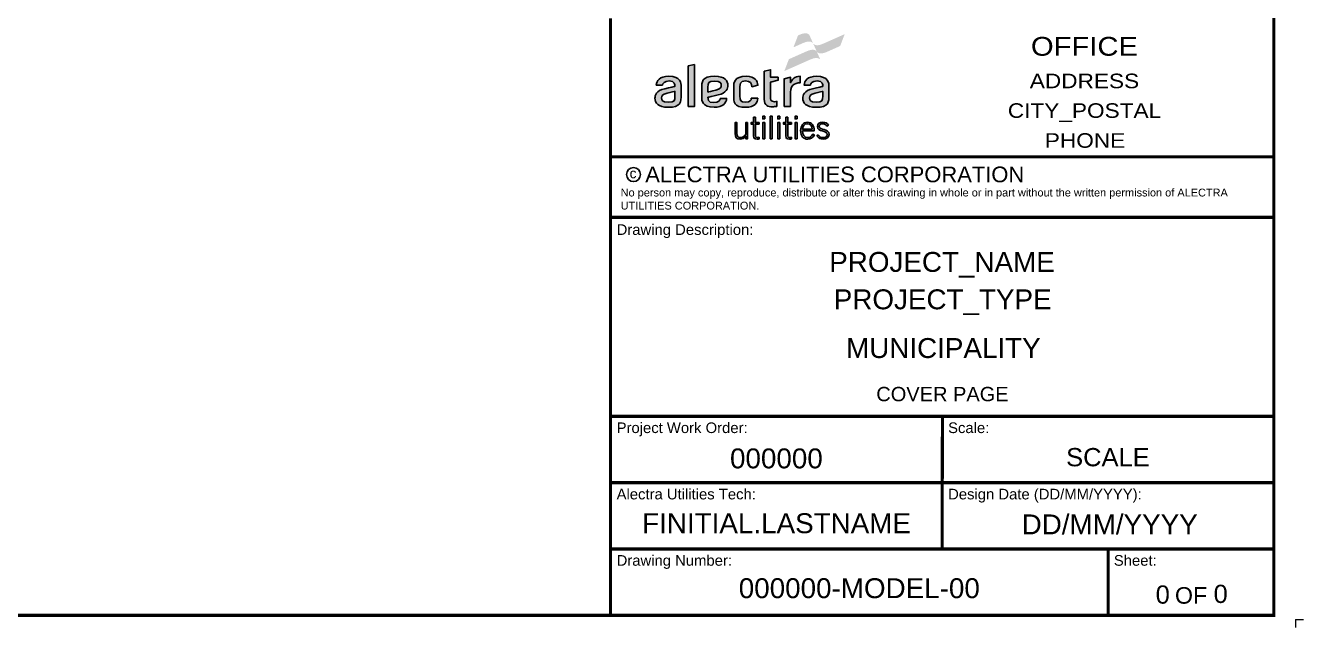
# Paper-space layout 'COV-01' of a CAD drawing. Header units: metres. Extents: x -2 to 878, y -2 to 598.
# Drawn here: x 633.2 to 877.8, y -1.5 to 113.7 of the extents above; entities that cross this region are included whole.
import ezdxf
from ezdxf.enums import TextEntityAlignment as Align

# ---------------------------------------------------------------- set-up
doc = ezdxf.new("R2010")
doc.units = ezdxf.units.M
doc.header["$LTSCALE"] = 0.21
doc.layers.add('ENGINEER_STAMP', color=7, linetype='Continuous')
doc.styles.add('DIMS_Span', font='Arial.ttf')
doc.styles.get("Standard").update_dxf_attribs({"font": 'Arial.ttf'})

# ---------------------------------------------------------------- blocks, each defined once
blk = doc.blocks.new('Alectra Logo')
h = blk.add_hatch(color=56)
h.dxf.hatch_style = 1
h.set_gradient(color1=(118, 136, 30), color2=(255, 255, 0), tint=1)
edge = h.paths.add_edge_path()
edge.add_spline(control_points=[(0.0005111, 0.0003684), (0.0005111, 0.0003684), (0.0004969, 0.0003992), (0.0004353, 0.0003718), (0.0004353, 0.0003718), (0.0003627, 0.0003395), (0.0003627, 0.0003395), (0.0003627, 0.0003395), (0.0003971, 0.0004292), (0.0003971, 0.0004292), (0.0003971, 0.0004292), (0.0004077, 0.0004339), (0.0004077, 0.0004339), (0.0004691, 0.0004612), (0.0004835, 0.0004305), (0.0004835, 0.0004305), (0.0004835, 0.0004305), (0.0005111, 0.0003684), (0.0005111, 0.0003684)], knot_values=[0, 0, 0, 0, 1, 1, 1, 2, 2, 2, 3, 3, 3, 4, 4, 4, 5, 5, 5, 6, 6, 6, 6], degree=3, periodic=0)
h = blk.add_hatch(color=56)
h.dxf.hatch_style = 1
h.set_gradient(color1=(118, 136, 30), color2=(255, 255, 0), tint=1)
edge = h.paths.add_edge_path()
edge.add_spline(control_points=[(0.0005105, 0.00037), (0.0005105, 0.00037), (0.0005247, 0.0003391), (0.0005863, 0.0003666), (0.0006479, 0.000394), (0.000749, 0.000439), (0.000749, 0.000439), (0.000749, 0.000439), (0.0007146, 0.0003493), (0.0007146, 0.0003493), (0.0007146, 0.0003493), (0.0006354, 0.0003141), (0.0006139, 0.0003045), (0.0005525, 0.0002771), (0.0005381, 0.0003079), (0.0005381, 0.0003079), (0.0005381, 0.0003079), (0.0005105, 0.00037), (0.0005105, 0.00037)], knot_values=[0, 0, 0, 0, 1, 1, 1, 2, 2, 2, 3, 3, 3, 4, 4, 4, 5, 5, 5, 6, 6, 6, 6], degree=3, periodic=0)
h = blk.add_hatch(color=56)
h.dxf.hatch_style = 1
h.set_gradient(color1=(118, 136, 30), color2=(255, 255, 0), tint=1)
edge = h.paths.add_edge_path()
edge.add_spline(control_points=[(0.0005664, 0.0002443), (0.0005664, 0.0002443), (0.0005521, 0.0002752), (0.0004905, 0.0002477), (0.0004905, 0.0002477), (0.0002938, 0.0001602), (0.0002938, 0.0001602), (0.0002938, 0.0001602), (0.0003282, 0.0002498), (0.0003282, 0.0002498), (0.0003282, 0.0002498), (0.0004629, 0.0003098), (0.0004629, 0.0003098), (0.0005244, 0.0003371), (0.0005388, 0.0003064), (0.0005388, 0.0003064), (0.0005388, 0.0003064), (0.0005664, 0.0002443), (0.0005664, 0.0002443)], knot_values=[0, 0, 0, 0, 1, 1, 1, 2, 2, 2, 3, 3, 3, 4, 4, 4, 5, 5, 5, 6, 6, 6, 6], degree=3, periodic=0)
at = {"true_color": 0x54575a}
h = blk.add_hatch(color=251, dxfattribs=at)
h.dxf.hatch_style = 1
h.paths.add_polyline_path([(-0.0003828, 0.0002104), (-0.0004298, 0.000199), (-0.0004298, -0.0001058), (-0.0003828, -0.0001058)])
h = blk.add_hatch(color=251, dxfattribs=at)
h.dxf.hatch_style = 1
edge = h.paths.add_edge_path()
edge.add_spline(control_points=[(-0.000484, 0.0000437), (-0.000484, 0.0000709), (-0.0004866, 0.0001211), (-0.0005773, 0.0001211), (-0.0006478, 0.0001211), (-0.0006687, 0.0000861), (-0.0006713, 0.0000546), (-0.0006713, 0.0000546), (-0.0006243, 0.0000546), (-0.0006243, 0.0000546), (-0.0006226, 0.000066), (-0.0006116, 0.0000861), (-0.0005728, 0.0000861), (-0.0005309, 0.0000861), (-0.0005309, 0.0000563), (-0.0005309, 0.0000448), (-0.0005309, 0.0000448), (-0.0005667, 0.0000359), (-0.0006076, 0.0000269), (-0.0006722, 0.0000126), (-0.0006811, -0.0000228), (-0.0006811, -0.000044), (-0.0006811, -0.0000782), (-0.0006581, -0.0001127), (-0.0005821, -0.0001127), (-0.0004836, -0.0001127), (-0.000484, -0.0000733), (-0.000484, -0.0000165), (-0.000484, -0.0000165), (-0.000484, 0.0000437), (-0.000484, 0.0000437)], knot_values=[0, 0, 0, 0, 1, 1, 1, 2, 2, 2, 3, 3, 3, 4, 4, 4, 5, 5, 5, 6, 6, 6, 7, 7, 7, 8, 8, 8, 9, 9, 9, 10, 10, 10, 10], degree=3, periodic=0)
edge = h.paths.add_edge_path()
edge.add_spline(control_points=[(-0.0005309, -0.0000291), (-0.0005309, -0.0000601), (-0.0005309, -0.0000738), (-0.0005808, -0.0000738), (-0.0006277, -0.0000738), (-0.0006306, -0.0000573), (-0.0006306, -0.0000411), (-0.0006306, -0.0000267), (-0.0006254, -0.0000141), (-0.0005893, -0.0000061), (-0.0005601, 0.0000003), (-0.0005309, 0.0000076), (-0.0005309, 0.0000076), (-0.0005309, 0.0000076), (-0.0005309, -0.0000291), (-0.0005309, -0.0000291)], knot_values=[0, 0, 0, 0, 1, 1, 1, 2, 2, 2, 3, 3, 3, 4, 4, 4, 5, 5, 5, 5], degree=3, periodic=0)
h = blk.add_hatch(color=251, dxfattribs=at)
h.dxf.hatch_style = 1
edge = h.paths.add_edge_path()
edge.add_spline(control_points=[(-0.0003287, -0.0000354), (-0.0003287, -0.0000626), (-0.000326, -0.0001127), (-0.0002353, -0.0001127), (-0.0001648, -0.0001127), (-0.0001439, -0.0000778), (-0.0001413, -0.0000463), (-0.0001413, -0.0000463), (-0.0001883, -0.0000463), (-0.0001883, -0.0000463), (-0.00019, -0.0000577), (-0.000201, -0.0000778), (-0.0002399, -0.0000778), (-0.0002817, -0.0000778), (-0.0002817, -0.0000486), (-0.0002817, -0.0000372), (-0.0002817, -0.0000372), (-0.0002459, -0.0000282), (-0.000205, -0.0000192), (-0.0001404, -0.0000049), (-0.0001316, 0.0000312), (-0.0001316, 0.0000523), (-0.0001316, 0.0000866), (-0.0001545, 0.000121), (-0.0002305, 0.000121), (-0.0003291, 0.000121), (-0.0003287, 0.0000816), (-0.0003287, 0.0000248), (-0.0003287, 0.0000248), (-0.0003287, -0.0000354), (-0.0003287, -0.0000354)], knot_values=[0, 0, 0, 0, 1, 1, 1, 2, 2, 2, 3, 3, 3, 4, 4, 4, 5, 5, 5, 6, 6, 6, 7, 7, 7, 8, 8, 8, 9, 9, 9, 10, 10, 10, 10], degree=3, periodic=0)
edge = h.paths.add_edge_path()
edge.add_spline(control_points=[(-0.0002817, 0.0000397), (-0.0002817, 0.0000707), (-0.0002817, 0.0000844), (-0.0002319, 0.0000844), (-0.000185, 0.0000844), (-0.0001809, 0.0000689), (-0.0001809, 0.0000527), (-0.0001809, 0.0000384), (-0.0001873, 0.0000241), (-0.0002233, 0.0000161), (-0.0002525, 0.0000097), (-0.0002817, 0.0000024), (-0.0002817, 0.0000024), (-0.0002817, 0.0000024), (-0.0002817, 0.0000397), (-0.0002817, 0.0000397)], knot_values=[0, 0, 0, 0, 1, 1, 1, 2, 2, 2, 3, 3, 3, 4, 4, 4, 5, 5, 5, 5], degree=3, periodic=0)
h = blk.add_hatch(color=251, dxfattribs=at)
h.dxf.hatch_style = 1
edge = h.paths.add_edge_path()
edge.add_spline(control_points=[(-0.0000408, 0.0000448), (-0.0000408, 0.0000563), (-0.0000408, 0.0000861), (0.000001, 0.0000861), (0.0000399, 0.0000861), (0.0000458, 0.0000666), (0.0000492, 0.0000423), (0.0000492, 0.0000423), (0.0000942, 0.0000533), (0.0000942, 0.0000533), (0.0000903, 0.0000853), (0.0000761, 0.0001211), (0.0000056, 0.0001211), (-0.0000851, 0.0001211), (-0.0000878, 0.0000709), (-0.0000878, 0.0000437), (-0.0000878, 0.0000437), (-0.0000878, -0.0000165), (-0.0000878, -0.0000165), (-0.0000878, -0.0000733), (-0.0000881, -0.0001127), (0.000003, -0.0001127), (0.0000724, -0.0001127), (0.0000928, -0.000079), (0.0000933, -0.0000451), (0.0000933, -0.0000451), (0.0000452, -0.0000451), (0.0000452, -0.0000451), (0.0000433, -0.0000602), (0.0000383, -0.0000738), (0.0000017, -0.0000738), (-0.0000358, -0.0000738), (-0.0000408, -0.0000601), (-0.0000408, -0.0000291), (-0.0000408, -0.0000291), (-0.0000408, 0.0000448), (-0.0000408, 0.0000448)], knot_values=[0, 0, 0, 0, 1, 1, 1, 2, 2, 2, 3, 3, 3, 4, 4, 4, 5, 5, 5, 6, 6, 6, 7, 7, 7, 8, 8, 8, 9, 9, 9, 10, 10, 10, 11, 11, 11, 12, 12, 12, 12], degree=3, periodic=0)
h = blk.add_hatch(color=251, dxfattribs=at)
h.dxf.hatch_style = 1
edge = h.paths.add_edge_path()
edge.add_spline(control_points=[(0.0002385, -0.0001055), (0.0002272, -0.0001074), (0.000215, -0.0001086), (0.0002024, -0.0001086), (0.0001715, -0.0001086), (0.0001429, -0.0001044), (0.0001429, -0.0000505), (0.0001429, -0.0000505), (0.0001429, 0.0001592), (0.0001429, 0.0001592), (0.0001429, 0.0001592), (0.0001898, 0.0001707), (0.0001898, 0.0001707), (0.0001898, 0.0001707), (0.0001898, 0.0001142), (0.0001898, 0.0001142), (0.0001898, 0.0001142), (0.0002471, 0.0001142), (0.0002471, 0.0001142), (0.0002471, 0.0001142), (0.0002471, 0.0000909), (0.0002471, 0.0000909), (0.0002471, 0.0000909), (0.0001898, 0.0000769), (0.0001898, 0.0000769), (0.0001898, 0.0000769), (0.0001898, -0.000027), (0.0001898, -0.000027), (0.0001898, -0.0000545), (0.0001896, -0.0000706), (0.0002191, -0.0000706), (0.0002258, -0.0000706), (0.0002324, -0.0000698), (0.0002385, -0.0000688), (0.0002385, -0.0000688), (0.0002385, -0.0001055), (0.0002385, -0.0001055)], knot_values=[0, 0, 0, 0, 1, 1, 1, 2, 2, 2, 3, 3, 3, 4, 4, 4, 5, 5, 5, 6, 6, 6, 7, 7, 7, 8, 8, 8, 9, 9, 9, 10, 10, 10, 11, 11, 11, 12, 12, 12, 12], degree=3, periodic=0)
h = blk.add_hatch(color=251, dxfattribs=at)
h.dxf.hatch_style = 1
edge = h.paths.add_edge_path()
edge.add_spline(control_points=[(0.0003408, -0.0001058), (0.0003408, -0.0001058), (0.0002938, -0.0001058), (0.0002938, -0.0001058), (0.0002938, -0.0001058), (0.0002938, 0.0001022), (0.0002938, 0.0001022), (0.0002938, 0.0001022), (0.0003408, 0.0001137), (0.0003408, 0.0001137), (0.0003408, 0.0001137), (0.0003408, 0.0000729), (0.0003408, 0.0000729), (0.0003408, 0.0000729), (0.000341, 0.0000729), (0.000341, 0.0000729), (0.0003545, 0.0000965), (0.0003663, 0.0001211), (0.0004141, 0.0001211), (0.0004141, 0.0001211), (0.0004141, 0.0000724), (0.0004141, 0.0000724), (0.000391, 0.0000724), (0.0003719, 0.0000656), (0.0003591, 0.0000529), (0.0003408, 0.0000345), (0.0003408, 0.000013), (0.0003408, -0.0000239), (0.0003408, -0.0000239), (0.0003408, -0.0001058), (0.0003408, -0.0001058)], knot_values=[0, 0, 0, 0, 1, 1, 1, 2, 2, 2, 3, 3, 3, 4, 4, 4, 5, 5, 5, 6, 6, 6, 7, 7, 7, 8, 8, 8, 9, 9, 9, 10, 10, 10, 10], degree=3, periodic=0)
h = blk.add_hatch(color=251, dxfattribs=at)
h.dxf.hatch_style = 1
edge = h.paths.add_edge_path()
edge.add_spline(control_points=[(0.0006304, 0.0000437), (0.0006304, 0.0000709), (0.0006278, 0.0001211), (0.000537, 0.0001211), (0.0004666, 0.0001211), (0.0004457, 0.0000861), (0.0004431, 0.0000546), (0.0004431, 0.0000546), (0.0004901, 0.0000546), (0.0004901, 0.0000546), (0.0004918, 0.000066), (0.0005028, 0.0000861), (0.0005416, 0.0000861), (0.0005835, 0.0000861), (0.0005835, 0.0000563), (0.0005835, 0.0000448), (0.0005835, 0.0000448), (0.0005477, 0.0000359), (0.0005068, 0.0000269), (0.0004422, 0.0000126), (0.0004333, -0.0000228), (0.0004333, -0.000044), (0.0004333, -0.0000782), (0.0004563, -0.0001127), (0.0005323, -0.0001127), (0.0006308, -0.0001127), (0.0006304, -0.0000733), (0.0006304, -0.0000165), (0.0006304, -0.0000165), (0.0006304, 0.0000437), (0.0006304, 0.0000437)], knot_values=[0, 0, 0, 0, 1, 1, 1, 2, 2, 2, 3, 3, 3, 4, 4, 4, 5, 5, 5, 6, 6, 6, 7, 7, 7, 8, 8, 8, 9, 9, 9, 10, 10, 10, 10], degree=3, periodic=0)
edge = h.paths.add_edge_path()
edge.add_spline(control_points=[(0.0005835, -0.0000291), (0.0005835, -0.0000601), (0.0005835, -0.0000738), (0.0005336, -0.0000738), (0.0004867, -0.0000738), (0.0004838, -0.0000573), (0.0004838, -0.0000411), (0.0004838, -0.0000267), (0.000489, -0.0000141), (0.0005251, -0.0000061), (0.0005543, 0.0000003), (0.0005835, 0.0000076), (0.0005835, 0.0000076), (0.0005835, 0.0000076), (0.0005835, -0.0000291), (0.0005835, -0.0000291)], knot_values=[0, 0, 0, 0, 1, 1, 1, 2, 2, 2, 3, 3, 3, 4, 4, 4, 5, 5, 5, 5], degree=3, periodic=0)
h = blk.add_hatch(color=251, dxfattribs=at)
h.dxf.hatch_style = 1
edge = h.paths.add_edge_path()
edge.add_spline(control_points=[(0.000062, -0.0002274), (0.000062, -0.0002274), (0.000062, -0.0001872), (0.000062, -0.0001872), (0.000062, -0.0001872), (0.0000765, -0.0001872), (0.0000765, -0.0001872), (0.0000765, -0.0001872), (0.0000765, -0.0002274), (0.0000765, -0.0002274), (0.0000765, -0.0002274), (0.000104, -0.0002274), (0.000104, -0.0002274), (0.000104, -0.0002274), (0.000104, -0.0002387), (0.000104, -0.0002387), (0.000104, -0.0002387), (0.0000765, -0.0002387), (0.0000765, -0.0002387), (0.0000765, -0.0002387), (0.0000765, -0.0003288), (0.0000765, -0.0003288), (0.0000765, -0.0003371), (0.0000803, -0.0003413), (0.0000893, -0.0003413), (0.0000941, -0.0003413), (0.0000994, -0.0003401), (0.000104, -0.0003387), (0.000104, -0.0003387), (0.000104, -0.0003505), (0.000104, -0.0003505), (0.0000992, -0.0003512), (0.0000941, -0.0003527), (0.0000893, -0.0003527), (0.0000687, -0.0003527), (0.000062, -0.000346), (0.000062, -0.0003311), (0.000062, -0.0003311), (0.000062, -0.0002387), (0.000062, -0.0002387), (0.000062, -0.0002387), (0.0000431, -0.0002387), (0.0000431, -0.0002387), (0.0000431, -0.0002387), (0.0000431, -0.0002274), (0.0000431, -0.0002274), (0.0000431, -0.0002274), (0.000062, -0.0002274), (0.000062, -0.0002274)], knot_values=[0, 0, 0, 0, 1, 1, 1, 2, 2, 2, 3, 3, 3, 4, 4, 4, 5, 5, 5, 6, 6, 6, 7, 7, 7, 8, 8, 8, 9, 9, 9, 10, 10, 10, 11, 11, 11, 12, 12, 12, 13, 13, 13, 14, 14, 14, 15, 15, 15, 16, 16, 16, 16], degree=3, periodic=0)
h = blk.add_hatch(color=251, dxfattribs=at)
h.dxf.hatch_style = 1
edge = h.paths.add_edge_path()
edge.add_spline(control_points=[(0.0001461, -0.0002005), (0.0001461, -0.0002005), (0.0001316, -0.0002005), (0.0001316, -0.0002005), (0.0001316, -0.0002005), (0.0001317, -0.0002003), (0.0001317, -0.0002003), (0.0001317, -0.0002003), (0.0001316, -0.0002005), (0.0001316, -0.0002005), (0.0001316, -0.0002005), (0.0001316, -0.0001797), (0.0001316, -0.0001797), (0.0001316, -0.0001797), (0.0001461, -0.0001797), (0.0001461, -0.0001797), (0.0001461, -0.0001797), (0.0001459, -0.0001798), (0.0001459, -0.0001798), (0.0001459, -0.0001798), (0.0001461, -0.0001797), (0.0001461, -0.0001797), (0.0001461, -0.0001797), (0.0001461, -0.0002005), (0.0001461, -0.0002005)], knot_values=[0, 0, 0, 0, 1, 1, 1, 2, 2, 2, 3, 3, 3, 4, 4, 4, 5, 5, 5, 6, 6, 6, 7, 7, 7, 8, 8, 8, 8], degree=3, periodic=0)
edge = h.paths.add_edge_path()
edge.add_spline(control_points=[(0.0001461, -0.0002274), (0.0001461, -0.0002274), (0.0001459, -0.0002275), (0.0001459, -0.0002275), (0.0001459, -0.0002275), (0.0001461, -0.0002274), (0.0001461, -0.0002274), (0.0001461, -0.0002274), (0.0001316, -0.0002274), (0.0001316, -0.0002274), (0.0001316, -0.0002274), (0.0001316, -0.0003503), (0.0001316, -0.0003503), (0.0001316, -0.0003503), (0.0001317, -0.0003502), (0.0001317, -0.0003502), (0.0001317, -0.0003502), (0.0001316, -0.0003503), (0.0001316, -0.0003503), (0.0001316, -0.0003503), (0.0001461, -0.0003503), (0.0001461, -0.0003503), (0.0001461, -0.0003503), (0.0001461, -0.0002274), (0.0001461, -0.0002274)], knot_values=[0, 0, 0, 0, 1, 1, 1, 2, 2, 2, 3, 3, 3, 4, 4, 4, 5, 5, 5, 6, 6, 6, 7, 7, 7, 8, 8, 8, 8], degree=3, periodic=0)
h = blk.add_hatch(color=251, dxfattribs=at)
h.dxf.hatch_style = 1
edge = h.paths.add_edge_path()
edge.add_spline(control_points=[(0.0002026, -0.0003503), (0.0002026, -0.0003503), (0.0001881, -0.0003503), (0.0001881, -0.0003503), (0.0001881, -0.0003503), (0.0001882, -0.0003502), (0.0001882, -0.0003502), (0.0001882, -0.0003502), (0.0001881, -0.0003503), (0.0001881, -0.0003503), (0.0001881, -0.0003503), (0.0001881, -0.0001797), (0.0001881, -0.0001797), (0.0001881, -0.0001797), (0.0002026, -0.0001797), (0.0002026, -0.0001797), (0.0002026, -0.0001797), (0.0002025, -0.0001798), (0.0002025, -0.0001798), (0.0002025, -0.0001798), (0.0002026, -0.0001797), (0.0002026, -0.0001797), (0.0002026, -0.0001797), (0.0002026, -0.0003503), (0.0002026, -0.0003503)], knot_values=[0, 0, 0, 0, 1, 1, 1, 2, 2, 2, 3, 3, 3, 4, 4, 4, 5, 5, 5, 6, 6, 6, 7, 7, 7, 8, 8, 8, 8], degree=3, periodic=0)
h = blk.add_hatch(color=251, dxfattribs=at)
h.dxf.hatch_style = 1
edge = h.paths.add_edge_path()
edge.add_spline(control_points=[(0.0002591, -0.0002005), (0.0002591, -0.0002005), (0.0002446, -0.0002005), (0.0002446, -0.0002005), (0.0002446, -0.0002005), (0.0002448, -0.0002003), (0.0002448, -0.0002003), (0.0002448, -0.0002003), (0.0002446, -0.0002005), (0.0002446, -0.0002005), (0.0002446, -0.0002005), (0.0002446, -0.0001797), (0.0002446, -0.0001797), (0.0002446, -0.0001797), (0.0002591, -0.0001797), (0.0002591, -0.0001797), (0.0002591, -0.0001797), (0.000259, -0.0001798), (0.000259, -0.0001798), (0.000259, -0.0001798), (0.0002591, -0.0001797), (0.0002591, -0.0001797), (0.0002591, -0.0001797), (0.0002591, -0.0002005), (0.0002591, -0.0002005)], knot_values=[0, 0, 0, 0, 1, 1, 1, 2, 2, 2, 3, 3, 3, 4, 4, 4, 5, 5, 5, 6, 6, 6, 7, 7, 7, 8, 8, 8, 8], degree=3, periodic=0)
edge = h.paths.add_edge_path()
edge.add_spline(control_points=[(0.0002591, -0.0002274), (0.0002591, -0.0002274), (0.000259, -0.0002275), (0.000259, -0.0002275), (0.000259, -0.0002275), (0.0002591, -0.0002274), (0.0002591, -0.0002274), (0.0002591, -0.0002274), (0.0002446, -0.0002274), (0.0002446, -0.0002274), (0.0002446, -0.0002274), (0.0002446, -0.0003503), (0.0002446, -0.0003503), (0.0002446, -0.0003503), (0.0002448, -0.0003502), (0.0002448, -0.0003502), (0.0002448, -0.0003502), (0.0002446, -0.0003503), (0.0002446, -0.0003503), (0.0002446, -0.0003503), (0.0002591, -0.0003503), (0.0002591, -0.0003503), (0.0002591, -0.0003503), (0.0002591, -0.0002274), (0.0002591, -0.0002274)], knot_values=[0, 0, 0, 0, 1, 1, 1, 2, 2, 2, 3, 3, 3, 4, 4, 4, 5, 5, 5, 6, 6, 6, 7, 7, 7, 8, 8, 8, 8], degree=3, periodic=0)
h = blk.add_hatch(color=251, dxfattribs=at)
h.dxf.hatch_style = 1
edge = h.paths.add_edge_path()
edge.add_spline(control_points=[(0.0003053, -0.0002274), (0.0003053, -0.0002274), (0.0003053, -0.0001872), (0.0003053, -0.0001872), (0.0003053, -0.0001872), (0.0003198, -0.0001872), (0.0003198, -0.0001872), (0.0003198, -0.0001872), (0.0003198, -0.0002274), (0.0003198, -0.0002274), (0.0003198, -0.0002274), (0.0003473, -0.0002274), (0.0003473, -0.0002274), (0.0003473, -0.0002274), (0.0003473, -0.0002387), (0.0003473, -0.0002387), (0.0003473, -0.0002387), (0.0003198, -0.0002387), (0.0003198, -0.0002387), (0.0003198, -0.0002387), (0.0003198, -0.0003288), (0.0003198, -0.0003288), (0.0003198, -0.0003371), (0.0003236, -0.0003413), (0.0003326, -0.0003413), (0.0003374, -0.0003413), (0.0003427, -0.0003401), (0.0003473, -0.0003387), (0.0003473, -0.0003387), (0.0003473, -0.0003505), (0.0003473, -0.0003505), (0.0003425, -0.0003512), (0.0003374, -0.0003527), (0.0003326, -0.0003527), (0.000312, -0.0003527), (0.0003053, -0.000346), (0.0003053, -0.0003311), (0.0003053, -0.0003311), (0.0003053, -0.0002387), (0.0003053, -0.0002387), (0.0003053, -0.0002387), (0.0002864, -0.0002387), (0.0002864, -0.0002387), (0.0002864, -0.0002387), (0.0002864, -0.0002274), (0.0002864, -0.0002274), (0.0002864, -0.0002274), (0.0003053, -0.0002274), (0.0003053, -0.0002274)], knot_values=[0, 0, 0, 0, 1, 1, 1, 2, 2, 2, 3, 3, 3, 4, 4, 4, 5, 5, 5, 6, 6, 6, 7, 7, 7, 8, 8, 8, 9, 9, 9, 10, 10, 10, 11, 11, 11, 12, 12, 12, 13, 13, 13, 14, 14, 14, 15, 15, 15, 16, 16, 16, 16], degree=3, periodic=0)
h = blk.add_hatch(color=251, dxfattribs=at)
h.dxf.hatch_style = 1
edge = h.paths.add_edge_path()
edge.add_spline(control_points=[(0.0003894, -0.0002005), (0.0003894, -0.0002005), (0.0003749, -0.0002005), (0.0003749, -0.0002005), (0.0003749, -0.0002005), (0.000375, -0.0002003), (0.000375, -0.0002003), (0.000375, -0.0002003), (0.0003749, -0.0002005), (0.0003749, -0.0002005), (0.0003749, -0.0002005), (0.0003749, -0.0001797), (0.0003749, -0.0001797), (0.0003749, -0.0001797), (0.0003894, -0.0001797), (0.0003894, -0.0001797), (0.0003894, -0.0001797), (0.0003892, -0.0001798), (0.0003892, -0.0001798), (0.0003892, -0.0001798), (0.0003894, -0.0001797), (0.0003894, -0.0001797), (0.0003894, -0.0001797), (0.0003894, -0.0002005), (0.0003894, -0.0002005)], knot_values=[0, 0, 0, 0, 1, 1, 1, 2, 2, 2, 3, 3, 3, 4, 4, 4, 5, 5, 5, 6, 6, 6, 7, 7, 7, 8, 8, 8, 8], degree=3, periodic=0)
edge = h.paths.add_edge_path()
edge.add_spline(control_points=[(0.0003894, -0.0002274), (0.0003894, -0.0002274), (0.0003892, -0.0002275), (0.0003892, -0.0002275), (0.0003892, -0.0002275), (0.0003894, -0.0002274), (0.0003894, -0.0002274), (0.0003894, -0.0002274), (0.0003749, -0.0002274), (0.0003749, -0.0002274), (0.0003749, -0.0002274), (0.0003749, -0.0003503), (0.0003749, -0.0003503), (0.0003749, -0.0003503), (0.000375, -0.0003502), (0.000375, -0.0003502), (0.000375, -0.0003502), (0.0003749, -0.0003503), (0.0003749, -0.0003503), (0.0003749, -0.0003503), (0.0003894, -0.0003503), (0.0003894, -0.0003503), (0.0003894, -0.0003503), (0.0003894, -0.0002274), (0.0003894, -0.0002274)], knot_values=[0, 0, 0, 0, 1, 1, 1, 2, 2, 2, 3, 3, 3, 4, 4, 4, 5, 5, 5, 6, 6, 6, 7, 7, 7, 8, 8, 8, 8], degree=3, periodic=0)
h = blk.add_hatch(color=251, dxfattribs=at)
h.dxf.hatch_style = 1
edge = h.paths.add_edge_path()
edge.add_spline(control_points=[(0.0000173, -0.0002274), (0.0000173, -0.0002274), (0.0000173, -0.0003503), (0.0000173, -0.0003503), (0.0000173, -0.0003503), (0.0000028, -0.0003503), (0.0000028, -0.0003503), (0.0000028, -0.0003503), (0.0000028, -0.0003309), (0.0000028, -0.0003309), (-0.0000107, -0.0003446), (-0.0000219, -0.0003527), (-0.0000402, -0.0003527), (-0.0000663, -0.0003527), (-0.0000774, -0.000338), (-0.0000774, -0.0003113), (-0.0000774, -0.0003113), (-0.0000774, -0.0002274), (-0.0000774, -0.0002274), (-0.0000774, -0.0002274), (-0.0000629, -0.0002274), (-0.0000629, -0.0002274), (-0.0000629, -0.0002274), (-0.0000629, -0.0003099), (-0.0000629, -0.0003099), (-0.0000629, -0.0003302), (-0.0000567, -0.0003413), (-0.0000373, -0.0003413), (-0.0000219, -0.0003413), (-0.0000131, -0.0003321), (0.0000028, -0.0003179), (0.0000028, -0.0003179), (0.0000028, -0.0002274), (0.0000028, -0.0002274), (0.0000028, -0.0002274), (0.0000173, -0.0002274), (0.0000173, -0.0002274)], knot_values=[0, 0, 0, 0, 1, 1, 1, 2, 2, 2, 3, 3, 3, 4, 4, 4, 5, 5, 5, 6, 6, 6, 7, 7, 7, 8, 8, 8, 9, 9, 9, 10, 10, 10, 11, 11, 11, 12, 12, 12, 12], degree=3, periodic=0)
h = blk.add_hatch(color=251, dxfattribs=at)
h.dxf.hatch_style = 1
edge = h.paths.add_edge_path()
edge.add_spline(control_points=[(0.0004314, -0.0002893), (0.0004314, -0.0003172), (0.0004432, -0.0003413), (0.0004718, -0.0003413), (0.000488, -0.0003413), (0.0004959, -0.0003359), (0.0005085, -0.0003165), (0.0005085, -0.0003165), (0.0005204, -0.0003226), (0.0005204, -0.0003226), (0.0005068, -0.0003444), (0.0004945, -0.0003527), (0.0004706, -0.0003527), (0.0004377, -0.0003527), (0.0004169, -0.0003321), (0.0004169, -0.0002888), (0.0004169, -0.0002508), (0.0004367, -0.000225), (0.0004686, -0.000225), (0.0005027, -0.000225), (0.0005189, -0.0002513), (0.0005189, -0.0002893), (0.0005189, -0.0002893), (0.0004314, -0.0002893), (0.0004314, -0.0002893)], knot_values=[0, 0, 0, 0, 1, 1, 1, 2, 2, 2, 3, 3, 3, 4, 4, 4, 5, 5, 5, 6, 6, 6, 7, 7, 7, 8, 8, 8, 8], degree=3, periodic=0)
edge = h.paths.add_edge_path()
edge.add_spline(control_points=[(0.0005044, -0.000278), (0.0005015, -0.0002527), (0.0004901, -0.0002366), (0.0004681, -0.0002364), (0.0004425, -0.0002361), (0.0004316, -0.0002617), (0.0004314, -0.000278), (0.0004314, -0.000278), (0.0005044, -0.000278), (0.0005044, -0.000278)], knot_values=[0, 0, 0, 0, 1, 1, 1, 2, 2, 2, 3, 3, 3, 3], degree=3, periodic=0)
h = blk.add_hatch(color=251, dxfattribs=at)
h.dxf.hatch_style = 1
edge = h.paths.add_edge_path()
edge.add_spline(control_points=[(0.0005498, -0.0003205), (0.0005617, -0.0003371), (0.0005723, -0.0003413), (0.0005887, -0.0003413), (0.0006047, -0.0003413), (0.0006168, -0.0003311), (0.0006168, -0.0003179), (0.0006168, -0.0002822), (0.0005428, -0.0003023), (0.0005428, -0.0002586), (0.0005428, -0.0002354), (0.0005614, -0.000225), (0.0005827, -0.000225), (0.0006037, -0.000225), (0.000617, -0.0002331), (0.000626, -0.0002473), (0.000626, -0.0002473), (0.0006148, -0.0002548), (0.0006148, -0.0002548), (0.0006064, -0.0002435), (0.0005972, -0.0002364), (0.0005822, -0.0002364), (0.0005682, -0.0002364), (0.0005573, -0.000243), (0.0005573, -0.0002579), (0.0005573, -0.0002879), (0.0006313, -0.0002702), (0.0006313, -0.0003179), (0.0006313, -0.0003399), (0.0006105, -0.0003527), (0.0005878, -0.0003527), (0.0005684, -0.0003527), (0.000551, -0.0003451), (0.0005392, -0.0003278), (0.0005392, -0.0003278), (0.0005498, -0.0003205), (0.0005498, -0.0003205)], knot_values=[0, 0, 0, 0, 1, 1, 1, 2, 2, 2, 3, 3, 3, 4, 4, 4, 5, 5, 5, 6, 6, 6, 7, 7, 7, 8, 8, 8, 9, 9, 9, 10, 10, 10, 11, 11, 11, 12, 12, 12, 12], degree=3, periodic=0)
at = {"color": 251, "true_color": 0x54575a}
blk.add_lwpolyline([(-0.0003828, 0.0002104), (-0.0004298, 0.000199), (-0.0004298, -0.0001058), (-0.0003828, -0.0001058), (-0.0003828, 0.0002104)], dxfattribs=at)
for points, knots in [([(-0.000484, 0.0000437), (-0.000484, 0.0000709), (-0.0004866, 0.0001211), (-0.0005773, 0.0001211), (-0.0006478, 0.0001211), (-0.0006687, 0.0000861), (-0.0006713, 0.0000546), (-0.0006713, 0.0000546), (-0.0006243, 0.0000546), (-0.0006243, 0.0000546), (-0.0006226, 0.000066), (-0.0006116, 0.0000861), (-0.0005728, 0.0000861), (-0.0005309, 0.0000861), (-0.0005309, 0.0000563), (-0.0005309, 0.0000448), (-0.0005309, 0.0000448), (-0.0005667, 0.0000359), (-0.0006076, 0.0000269), (-0.0006722, 0.0000126), (-0.0006811, -0.0000228), (-0.0006811, -0.000044), (-0.0006811, -0.0000782), (-0.0006581, -0.0001127), (-0.0005821, -0.0001127), (-0.0004836, -0.0001127), (-0.000484, -0.0000733), (-0.000484, -0.0000165), (-0.000484, -0.0000165), (-0.000484, 0.0000437), (-0.000484, 0.0000437)], [0, 0, 0, 0, 1, 1, 1, 2, 2, 2, 3, 3, 3, 4, 4, 4, 5, 5, 5, 6, 6, 6, 7, 7, 7, 8, 8, 8, 9, 9, 9, 10, 10, 10, 10]), ([(-0.0003287, -0.0000354), (-0.0003287, -0.0000626), (-0.000326, -0.0001127), (-0.0002353, -0.0001127), (-0.0001648, -0.0001127), (-0.0001439, -0.0000778), (-0.0001413, -0.0000463), (-0.0001413, -0.0000463), (-0.0001883, -0.0000463), (-0.0001883, -0.0000463), (-0.00019, -0.0000577), (-0.000201, -0.0000778), (-0.0002399, -0.0000778), (-0.0002817, -0.0000778), (-0.0002817, -0.0000486), (-0.0002817, -0.0000372), (-0.0002817, -0.0000372), (-0.0002459, -0.0000282), (-0.000205, -0.0000192), (-0.0001404, -0.0000049), (-0.0001316, 0.0000312), (-0.0001316, 0.0000523), (-0.0001316, 0.0000866), (-0.0001545, 0.000121), (-0.0002305, 0.000121), (-0.0003291, 0.000121), (-0.0003287, 0.0000816), (-0.0003287, 0.0000248), (-0.0003287, 0.0000248), (-0.0003287, -0.0000354), (-0.0003287, -0.0000354)], [0, 0, 0, 0, 1, 1, 1, 2, 2, 2, 3, 3, 3, 4, 4, 4, 5, 5, 5, 6, 6, 6, 7, 7, 7, 8, 8, 8, 9, 9, 9, 10, 10, 10, 10]), ([(-0.0000408, 0.0000448), (-0.0000408, 0.0000563), (-0.0000408, 0.0000861), (0.000001, 0.0000861), (0.0000399, 0.0000861), (0.0000458, 0.0000666), (0.0000492, 0.0000423), (0.0000492, 0.0000423), (0.0000942, 0.0000533), (0.0000942, 0.0000533), (0.0000903, 0.0000853), (0.0000761, 0.0001211), (0.0000056, 0.0001211), (-0.0000851, 0.0001211), (-0.0000878, 0.0000709), (-0.0000878, 0.0000437), (-0.0000878, 0.0000437), (-0.0000878, -0.0000165), (-0.0000878, -0.0000165), (-0.0000878, -0.0000733), (-0.0000881, -0.0001127), (0.000003, -0.0001127), (0.0000724, -0.0001127), (0.0000928, -0.000079), (0.0000933, -0.0000451), (0.0000933, -0.0000451), (0.0000452, -0.0000451), (0.0000452, -0.0000451), (0.0000433, -0.0000602), (0.0000383, -0.0000738), (0.0000017, -0.0000738), (-0.0000358, -0.0000738), (-0.0000408, -0.0000601), (-0.0000408, -0.0000291), (-0.0000408, -0.0000291), (-0.0000408, 0.0000448), (-0.0000408, 0.0000448)], [0, 0, 0, 0, 1, 1, 1, 2, 2, 2, 3, 3, 3, 4, 4, 4, 5, 5, 5, 6, 6, 6, 7, 7, 7, 8, 8, 8, 9, 9, 9, 10, 10, 10, 11, 11, 11, 12, 12, 12, 12]), ([(0.0002385, -0.0001055), (0.0002272, -0.0001074), (0.000215, -0.0001086), (0.0002024, -0.0001086), (0.0001715, -0.0001086), (0.0001429, -0.0001044), (0.0001429, -0.0000505), (0.0001429, -0.0000505), (0.0001429, 0.0001592), (0.0001429, 0.0001592), (0.0001429, 0.0001592), (0.0001898, 0.0001707), (0.0001898, 0.0001707), (0.0001898, 0.0001707), (0.0001898, 0.0001142), (0.0001898, 0.0001142), (0.0001898, 0.0001142), (0.0002471, 0.0001142), (0.0002471, 0.0001142), (0.0002471, 0.0001142), (0.0002471, 0.0000909), (0.0002471, 0.0000909), (0.0002471, 0.0000909), (0.0001898, 0.0000769), (0.0001898, 0.0000769), (0.0001898, 0.0000769), (0.0001898, -0.000027), (0.0001898, -0.000027), (0.0001898, -0.0000545), (0.0001896, -0.0000706), (0.0002191, -0.0000706), (0.0002258, -0.0000706), (0.0002324, -0.0000698), (0.0002385, -0.0000688), (0.0002385, -0.0000688), (0.0002385, -0.0001055), (0.0002385, -0.0001055)], [0, 0, 0, 0, 1, 1, 1, 2, 2, 2, 3, 3, 3, 4, 4, 4, 5, 5, 5, 6, 6, 6, 7, 7, 7, 8, 8, 8, 9, 9, 9, 10, 10, 10, 11, 11, 11, 12, 12, 12, 12]), ([(0.0003408, -0.0001058), (0.0003408, -0.0001058), (0.0002938, -0.0001058), (0.0002938, -0.0001058), (0.0002938, -0.0001058), (0.0002938, 0.0001022), (0.0002938, 0.0001022), (0.0002938, 0.0001022), (0.0003408, 0.0001137), (0.0003408, 0.0001137), (0.0003408, 0.0001137), (0.0003408, 0.0000729), (0.0003408, 0.0000729), (0.0003408, 0.0000729), (0.000341, 0.0000729), (0.000341, 0.0000729), (0.0003545, 0.0000965), (0.0003663, 0.0001211), (0.0004141, 0.0001211), (0.0004141, 0.0001211), (0.0004141, 0.0000724), (0.0004141, 0.0000724), (0.000391, 0.0000724), (0.0003719, 0.0000656), (0.0003591, 0.0000529), (0.0003408, 0.0000345), (0.0003408, 0.000013), (0.0003408, -0.0000239), (0.0003408, -0.0000239), (0.0003408, -0.0001058), (0.0003408, -0.0001058)], [0, 0, 0, 0, 1, 1, 1, 2, 2, 2, 3, 3, 3, 4, 4, 4, 5, 5, 5, 6, 6, 6, 7, 7, 7, 8, 8, 8, 9, 9, 9, 10, 10, 10, 10]), ([(0.0006304, 0.0000437), (0.0006304, 0.0000709), (0.0006278, 0.0001211), (0.000537, 0.0001211), (0.0004666, 0.0001211), (0.0004457, 0.0000861), (0.0004431, 0.0000546), (0.0004431, 0.0000546), (0.0004901, 0.0000546), (0.0004901, 0.0000546), (0.0004918, 0.000066), (0.0005028, 0.0000861), (0.0005416, 0.0000861), (0.0005835, 0.0000861), (0.0005835, 0.0000563), (0.0005835, 0.0000448), (0.0005835, 0.0000448), (0.0005477, 0.0000359), (0.0005068, 0.0000269), (0.0004422, 0.0000126), (0.0004333, -0.0000228), (0.0004333, -0.000044), (0.0004333, -0.0000782), (0.0004563, -0.0001127), (0.0005323, -0.0001127), (0.0006308, -0.0001127), (0.0006304, -0.0000733), (0.0006304, -0.0000165), (0.0006304, -0.0000165), (0.0006304, 0.0000437), (0.0006304, 0.0000437)], [0, 0, 0, 0, 1, 1, 1, 2, 2, 2, 3, 3, 3, 4, 4, 4, 5, 5, 5, 6, 6, 6, 7, 7, 7, 8, 8, 8, 9, 9, 9, 10, 10, 10, 10]), ([(-0.0005309, -0.0000291), (-0.0005309, -0.0000601), (-0.0005309, -0.0000738), (-0.0005808, -0.0000738), (-0.0006277, -0.0000738), (-0.0006306, -0.0000573), (-0.0006306, -0.0000411), (-0.0006306, -0.0000267), (-0.0006254, -0.0000141), (-0.0005893, -0.0000061), (-0.0005601, 0.0000003), (-0.0005309, 0.0000076), (-0.0005309, 0.0000076), (-0.0005309, 0.0000076), (-0.0005309, -0.0000291), (-0.0005309, -0.0000291)], [0, 0, 0, 0, 1, 1, 1, 2, 2, 2, 3, 3, 3, 4, 4, 4, 5, 5, 5, 5]), ([(-0.0002817, 0.0000397), (-0.0002817, 0.0000707), (-0.0002817, 0.0000844), (-0.0002319, 0.0000844), (-0.000185, 0.0000844), (-0.0001809, 0.0000689), (-0.0001809, 0.0000527), (-0.0001809, 0.0000384), (-0.0001873, 0.0000241), (-0.0002233, 0.0000161), (-0.0002525, 0.0000097), (-0.0002817, 0.0000024), (-0.0002817, 0.0000024), (-0.0002817, 0.0000024), (-0.0002817, 0.0000397), (-0.0002817, 0.0000397)], [0, 0, 0, 0, 1, 1, 1, 2, 2, 2, 3, 3, 3, 4, 4, 4, 5, 5, 5, 5]), ([(0.0005835, -0.0000291), (0.0005835, -0.0000601), (0.0005835, -0.0000738), (0.0005336, -0.0000738), (0.0004867, -0.0000738), (0.0004838, -0.0000573), (0.0004838, -0.0000411), (0.0004838, -0.0000267), (0.000489, -0.0000141), (0.0005251, -0.0000061), (0.0005543, 0.0000003), (0.0005835, 0.0000076), (0.0005835, 0.0000076), (0.0005835, 0.0000076), (0.0005835, -0.0000291), (0.0005835, -0.0000291)], [0, 0, 0, 0, 1, 1, 1, 2, 2, 2, 3, 3, 3, 4, 4, 4, 5, 5, 5, 5]), ([(0.000062, -0.0002274), (0.000062, -0.0002274), (0.000062, -0.0001872), (0.000062, -0.0001872), (0.000062, -0.0001872), (0.0000765, -0.0001872), (0.0000765, -0.0001872), (0.0000765, -0.0001872), (0.0000765, -0.0002274), (0.0000765, -0.0002274), (0.0000765, -0.0002274), (0.000104, -0.0002274), (0.000104, -0.0002274), (0.000104, -0.0002274), (0.000104, -0.0002387), (0.000104, -0.0002387), (0.000104, -0.0002387), (0.0000765, -0.0002387), (0.0000765, -0.0002387), (0.0000765, -0.0002387), (0.0000765, -0.0003288), (0.0000765, -0.0003288), (0.0000765, -0.0003371), (0.0000803, -0.0003413), (0.0000893, -0.0003413), (0.0000941, -0.0003413), (0.0000994, -0.0003401), (0.000104, -0.0003387), (0.000104, -0.0003387), (0.000104, -0.0003505), (0.000104, -0.0003505), (0.0000992, -0.0003512), (0.0000941, -0.0003527), (0.0000893, -0.0003527), (0.0000687, -0.0003527), (0.000062, -0.000346), (0.000062, -0.0003311), (0.000062, -0.0003311), (0.000062, -0.0002387), (0.000062, -0.0002387), (0.000062, -0.0002387), (0.0000431, -0.0002387), (0.0000431, -0.0002387), (0.0000431, -0.0002387), (0.0000431, -0.0002274), (0.0000431, -0.0002274), (0.0000431, -0.0002274), (0.000062, -0.0002274), (0.000062, -0.0002274)], [0, 0, 0, 0, 1, 1, 1, 2, 2, 2, 3, 3, 3, 4, 4, 4, 5, 5, 5, 6, 6, 6, 7, 7, 7, 8, 8, 8, 9, 9, 9, 10, 10, 10, 11, 11, 11, 12, 12, 12, 13, 13, 13, 14, 14, 14, 15, 15, 15, 16, 16, 16, 16]), ([(0.0001461, -0.0002005), (0.0001461, -0.0002005), (0.0001316, -0.0002005), (0.0001316, -0.0002005), (0.0001316, -0.0002005), (0.0001317, -0.0002003), (0.0001317, -0.0002003), (0.0001317, -0.0002003), (0.0001316, -0.0002005), (0.0001316, -0.0002005), (0.0001316, -0.0002005), (0.0001316, -0.0001797), (0.0001316, -0.0001797), (0.0001316, -0.0001797), (0.0001461, -0.0001797), (0.0001461, -0.0001797), (0.0001461, -0.0001797), (0.0001459, -0.0001798), (0.0001459, -0.0001798), (0.0001459, -0.0001798), (0.0001461, -0.0001797), (0.0001461, -0.0001797), (0.0001461, -0.0001797), (0.0001461, -0.0002005), (0.0001461, -0.0002005)], [0, 0, 0, 0, 1, 1, 1, 2, 2, 2, 3, 3, 3, 4, 4, 4, 5, 5, 5, 6, 6, 6, 7, 7, 7, 8, 8, 8, 8]), ([(0.0002026, -0.0003503), (0.0002026, -0.0003503), (0.0001881, -0.0003503), (0.0001881, -0.0003503), (0.0001881, -0.0003503), (0.0001882, -0.0003502), (0.0001882, -0.0003502), (0.0001882, -0.0003502), (0.0001881, -0.0003503), (0.0001881, -0.0003503), (0.0001881, -0.0003503), (0.0001881, -0.0001797), (0.0001881, -0.0001797), (0.0001881, -0.0001797), (0.0002026, -0.0001797), (0.0002026, -0.0001797), (0.0002026, -0.0001797), (0.0002025, -0.0001798), (0.0002025, -0.0001798), (0.0002025, -0.0001798), (0.0002026, -0.0001797), (0.0002026, -0.0001797), (0.0002026, -0.0001797), (0.0002026, -0.0003503), (0.0002026, -0.0003503)], [0, 0, 0, 0, 1, 1, 1, 2, 2, 2, 3, 3, 3, 4, 4, 4, 5, 5, 5, 6, 6, 6, 7, 7, 7, 8, 8, 8, 8]), ([(0.0002591, -0.0002005), (0.0002591, -0.0002005), (0.0002446, -0.0002005), (0.0002446, -0.0002005), (0.0002446, -0.0002005), (0.0002448, -0.0002003), (0.0002448, -0.0002003), (0.0002448, -0.0002003), (0.0002446, -0.0002005), (0.0002446, -0.0002005), (0.0002446, -0.0002005), (0.0002446, -0.0001797), (0.0002446, -0.0001797), (0.0002446, -0.0001797), (0.0002591, -0.0001797), (0.0002591, -0.0001797), (0.0002591, -0.0001797), (0.000259, -0.0001798), (0.000259, -0.0001798), (0.000259, -0.0001798), (0.0002591, -0.0001797), (0.0002591, -0.0001797), (0.0002591, -0.0001797), (0.0002591, -0.0002005), (0.0002591, -0.0002005)], [0, 0, 0, 0, 1, 1, 1, 2, 2, 2, 3, 3, 3, 4, 4, 4, 5, 5, 5, 6, 6, 6, 7, 7, 7, 8, 8, 8, 8]), ([(0.0003053, -0.0002274), (0.0003053, -0.0002274), (0.0003053, -0.0001872), (0.0003053, -0.0001872), (0.0003053, -0.0001872), (0.0003198, -0.0001872), (0.0003198, -0.0001872), (0.0003198, -0.0001872), (0.0003198, -0.0002274), (0.0003198, -0.0002274), (0.0003198, -0.0002274), (0.0003473, -0.0002274), (0.0003473, -0.0002274), (0.0003473, -0.0002274), (0.0003473, -0.0002387), (0.0003473, -0.0002387), (0.0003473, -0.0002387), (0.0003198, -0.0002387), (0.0003198, -0.0002387), (0.0003198, -0.0002387), (0.0003198, -0.0003288), (0.0003198, -0.0003288), (0.0003198, -0.0003371), (0.0003236, -0.0003413), (0.0003326, -0.0003413), (0.0003374, -0.0003413), (0.0003427, -0.0003401), (0.0003473, -0.0003387), (0.0003473, -0.0003387), (0.0003473, -0.0003505), (0.0003473, -0.0003505), (0.0003425, -0.0003512), (0.0003374, -0.0003527), (0.0003326, -0.0003527), (0.000312, -0.0003527), (0.0003053, -0.000346), (0.0003053, -0.0003311), (0.0003053, -0.0003311), (0.0003053, -0.0002387), (0.0003053, -0.0002387), (0.0003053, -0.0002387), (0.0002864, -0.0002387), (0.0002864, -0.0002387), (0.0002864, -0.0002387), (0.0002864, -0.0002274), (0.0002864, -0.0002274), (0.0002864, -0.0002274), (0.0003053, -0.0002274), (0.0003053, -0.0002274)], [0, 0, 0, 0, 1, 1, 1, 2, 2, 2, 3, 3, 3, 4, 4, 4, 5, 5, 5, 6, 6, 6, 7, 7, 7, 8, 8, 8, 9, 9, 9, 10, 10, 10, 11, 11, 11, 12, 12, 12, 13, 13, 13, 14, 14, 14, 15, 15, 15, 16, 16, 16, 16]), ([(0.0003894, -0.0002005), (0.0003894, -0.0002005), (0.0003749, -0.0002005), (0.0003749, -0.0002005), (0.0003749, -0.0002005), (0.000375, -0.0002003), (0.000375, -0.0002003), (0.000375, -0.0002003), (0.0003749, -0.0002005), (0.0003749, -0.0002005), (0.0003749, -0.0002005), (0.0003749, -0.0001797), (0.0003749, -0.0001797), (0.0003749, -0.0001797), (0.0003894, -0.0001797), (0.0003894, -0.0001797), (0.0003894, -0.0001797), (0.0003892, -0.0001798), (0.0003892, -0.0001798), (0.0003892, -0.0001798), (0.0003894, -0.0001797), (0.0003894, -0.0001797), (0.0003894, -0.0001797), (0.0003894, -0.0002005), (0.0003894, -0.0002005)], [0, 0, 0, 0, 1, 1, 1, 2, 2, 2, 3, 3, 3, 4, 4, 4, 5, 5, 5, 6, 6, 6, 7, 7, 7, 8, 8, 8, 8]), ([(0.0000173, -0.0002274), (0.0000173, -0.0002274), (0.0000173, -0.0003503), (0.0000173, -0.0003503), (0.0000173, -0.0003503), (0.0000028, -0.0003503), (0.0000028, -0.0003503), (0.0000028, -0.0003503), (0.0000028, -0.0003309), (0.0000028, -0.0003309), (-0.0000107, -0.0003446), (-0.0000219, -0.0003527), (-0.0000402, -0.0003527), (-0.0000663, -0.0003527), (-0.0000774, -0.000338), (-0.0000774, -0.0003113), (-0.0000774, -0.0003113), (-0.0000774, -0.0002274), (-0.0000774, -0.0002274), (-0.0000774, -0.0002274), (-0.0000629, -0.0002274), (-0.0000629, -0.0002274), (-0.0000629, -0.0002274), (-0.0000629, -0.0003099), (-0.0000629, -0.0003099), (-0.0000629, -0.0003302), (-0.0000567, -0.0003413), (-0.0000373, -0.0003413), (-0.0000219, -0.0003413), (-0.0000131, -0.0003321), (0.0000028, -0.0003179), (0.0000028, -0.0003179), (0.0000028, -0.0002274), (0.0000028, -0.0002274), (0.0000028, -0.0002274), (0.0000173, -0.0002274), (0.0000173, -0.0002274)], [0, 0, 0, 0, 1, 1, 1, 2, 2, 2, 3, 3, 3, 4, 4, 4, 5, 5, 5, 6, 6, 6, 7, 7, 7, 8, 8, 8, 9, 9, 9, 10, 10, 10, 11, 11, 11, 12, 12, 12, 12]), ([(0.0001461, -0.0002274), (0.0001461, -0.0002274), (0.0001459, -0.0002275), (0.0001459, -0.0002275), (0.0001459, -0.0002275), (0.0001461, -0.0002274), (0.0001461, -0.0002274), (0.0001461, -0.0002274), (0.0001316, -0.0002274), (0.0001316, -0.0002274), (0.0001316, -0.0002274), (0.0001316, -0.0003503), (0.0001316, -0.0003503), (0.0001316, -0.0003503), (0.0001317, -0.0003502), (0.0001317, -0.0003502), (0.0001317, -0.0003502), (0.0001316, -0.0003503), (0.0001316, -0.0003503), (0.0001316, -0.0003503), (0.0001461, -0.0003503), (0.0001461, -0.0003503), (0.0001461, -0.0003503), (0.0001461, -0.0002274), (0.0001461, -0.0002274)], [0, 0, 0, 0, 1, 1, 1, 2, 2, 2, 3, 3, 3, 4, 4, 4, 5, 5, 5, 6, 6, 6, 7, 7, 7, 8, 8, 8, 8]), ([(0.0002591, -0.0002274), (0.0002591, -0.0002274), (0.000259, -0.0002275), (0.000259, -0.0002275), (0.000259, -0.0002275), (0.0002591, -0.0002274), (0.0002591, -0.0002274), (0.0002591, -0.0002274), (0.0002446, -0.0002274), (0.0002446, -0.0002274), (0.0002446, -0.0002274), (0.0002446, -0.0003503), (0.0002446, -0.0003503), (0.0002446, -0.0003503), (0.0002448, -0.0003502), (0.0002448, -0.0003502), (0.0002448, -0.0003502), (0.0002446, -0.0003503), (0.0002446, -0.0003503), (0.0002446, -0.0003503), (0.0002591, -0.0003503), (0.0002591, -0.0003503), (0.0002591, -0.0003503), (0.0002591, -0.0002274), (0.0002591, -0.0002274)], [0, 0, 0, 0, 1, 1, 1, 2, 2, 2, 3, 3, 3, 4, 4, 4, 5, 5, 5, 6, 6, 6, 7, 7, 7, 8, 8, 8, 8]), ([(0.0003894, -0.0002274), (0.0003894, -0.0002274), (0.0003892, -0.0002275), (0.0003892, -0.0002275), (0.0003892, -0.0002275), (0.0003894, -0.0002274), (0.0003894, -0.0002274), (0.0003894, -0.0002274), (0.0003749, -0.0002274), (0.0003749, -0.0002274), (0.0003749, -0.0002274), (0.0003749, -0.0003503), (0.0003749, -0.0003503), (0.0003749, -0.0003503), (0.000375, -0.0003502), (0.000375, -0.0003502), (0.000375, -0.0003502), (0.0003749, -0.0003503), (0.0003749, -0.0003503), (0.0003749, -0.0003503), (0.0003894, -0.0003503), (0.0003894, -0.0003503), (0.0003894, -0.0003503), (0.0003894, -0.0002274), (0.0003894, -0.0002274)], [0, 0, 0, 0, 1, 1, 1, 2, 2, 2, 3, 3, 3, 4, 4, 4, 5, 5, 5, 6, 6, 6, 7, 7, 7, 8, 8, 8, 8]), ([(0.0004314, -0.0002893), (0.0004314, -0.0003172), (0.0004432, -0.0003413), (0.0004718, -0.0003413), (0.000488, -0.0003413), (0.0004959, -0.0003359), (0.0005085, -0.0003165), (0.0005085, -0.0003165), (0.0005204, -0.0003226), (0.0005204, -0.0003226), (0.0005068, -0.0003444), (0.0004945, -0.0003527), (0.0004706, -0.0003527), (0.0004377, -0.0003527), (0.0004169, -0.0003321), (0.0004169, -0.0002888), (0.0004169, -0.0002508), (0.0004367, -0.000225), (0.0004686, -0.000225), (0.0005027, -0.000225), (0.0005189, -0.0002513), (0.0005189, -0.0002893), (0.0005189, -0.0002893), (0.0004314, -0.0002893), (0.0004314, -0.0002893)], [0, 0, 0, 0, 1, 1, 1, 2, 2, 2, 3, 3, 3, 4, 4, 4, 5, 5, 5, 6, 6, 6, 7, 7, 7, 8, 8, 8, 8]), ([(0.0005044, -0.000278), (0.0005015, -0.0002527), (0.0004901, -0.0002366), (0.0004681, -0.0002364), (0.0004425, -0.0002361), (0.0004316, -0.0002617), (0.0004314, -0.000278), (0.0004314, -0.000278), (0.0005044, -0.000278), (0.0005044, -0.000278)], [0, 0, 0, 0, 1, 1, 1, 2, 2, 2, 3, 3, 3, 3]), ([(0.0005498, -0.0003205), (0.0005617, -0.0003371), (0.0005723, -0.0003413), (0.0005887, -0.0003413), (0.0006047, -0.0003413), (0.0006168, -0.0003311), (0.0006168, -0.0003179), (0.0006168, -0.0002822), (0.0005428, -0.0003023), (0.0005428, -0.0002586), (0.0005428, -0.0002354), (0.0005614, -0.000225), (0.0005827, -0.000225), (0.0006037, -0.000225), (0.000617, -0.0002331), (0.000626, -0.0002473), (0.000626, -0.0002473), (0.0006148, -0.0002548), (0.0006148, -0.0002548), (0.0006064, -0.0002435), (0.0005972, -0.0002364), (0.0005822, -0.0002364), (0.0005682, -0.0002364), (0.0005573, -0.000243), (0.0005573, -0.0002579), (0.0005573, -0.0002879), (0.0006313, -0.0002702), (0.0006313, -0.0003179), (0.0006313, -0.0003399), (0.0006105, -0.0003527), (0.0005878, -0.0003527), (0.0005684, -0.0003527), (0.000551, -0.0003451), (0.0005392, -0.0003278), (0.0005392, -0.0003278), (0.0005498, -0.0003205), (0.0005498, -0.0003205)], [0, 0, 0, 0, 1, 1, 1, 2, 2, 2, 3, 3, 3, 4, 4, 4, 5, 5, 5, 6, 6, 6, 7, 7, 7, 8, 8, 8, 9, 9, 9, 10, 10, 10, 11, 11, 11, 12, 12, 12, 12])]:
    blk.add_open_spline(points, degree=3, knots=knots, dxfattribs=at)
blk = doc.blocks.new('TB_D_COVER_PAGE')
at = {"const_width": 0.0234}
blk.add_lwpolyline([(34.175, 23.44), (34.175, 0), (0, 0), (0, 23.44)], close=True, dxfattribs=at)
for points, const_width in [([(29.175, 0), (29.175, 4.5)], 0.0234), ([(34.175, 3.4566), (29.1788, 3.4566)], 0.0237), ([(34.175, 3), (29.1788, 3)], 0.0234), ([(34.175, 1.5), (29.1788, 1.5)], 0.0234), ([(31.6769, 1.5), (31.6744, 0.5)], 0.0234), ([(29.1788, 1), (34.175, 1)], 0.0234), ([(29.1788, 0.5), (34.175, 0.5)], 0.0234), ([(32.9259, 0.5), (32.9259, 0)], 0.0234)]:
    blk.add_lwpolyline(points, dxfattribs=dict(const_width=const_width))
blk.add_circle((29.3488, 3.3222), 0.0529)
at = {"xscale": 1000, "yscale": 1000, "zscale": 1000}
blk.add_blockref('Alectra Logo', (30.1915, 3.9422), dxfattribs=at)
at = {"style": 'DIMS_Span'}
for s, height, p in [('ALECTRA UTILITIES CORPORATION ', 0.118323, (29.4373, 3.2643)), ('c', 0.0749, (29.3193, 3.2946))]:
    blk.add_text(s, height=height, dxfattribs=at).set_placement(p)
for s, p in [('Drawing Description:', (29.2215, 2.9474)), ('Project Work Order:', (29.2215, 1.4537)), ('Scale:', (31.7196, 1.4537)), ('Alectra Utilities Tech:', (29.2215, 0.9537)), ('Design Date (DD/MM/YYYY):', (31.7196, 0.9537)), ('Drawing Number:', (29.2215, 0.4537)), ('Sheet:', (32.9686, 0.4537))]:
    blk.add_text(s, height=0.08, dxfattribs=at).set_placement(p, align=Align.TOP_LEFT)
blk.add_text('OF', height=0.125, dxfattribs=at).set_placement((33.5505, 0.15), align=Align.MIDDLE_CENTER)
at = {"lineweight": 15, "insert": (29.252, 3.2163), "char_height": 0.059055, "attachment_point": 1, "style": 'DIMS_Span'}
blk.add_mtext_dynamic_manual_height_columns('No person may copy, reproduce, distribute or alter this drawing in whole or in part without the written permission of ALECTRA UTILITIES CORPORATION. ', width=4.85864, gutter_width=0.000148, heights=[0], dxfattribs=at)
at = {"style": 'DIMS_Span'}
for tag, height, p in [('PROJECT_NAME', 0.15, (31.6735, 2.6638)), ('PROJECT_TYPE', 0.15, (31.6786, 2.3819)), ('MUNICIPALITY', 0.15, (31.6836, 2.0147)), ('DRAWING_TYPE', 0.108, (31.6769, 1.6677)), ('PROJECT_WORK_ORDER', 0.15, (30.4255, 1.183)), ('PROJECT_TECHNICIAN', 0.15, (30.4267, 0.6943)), ('DESIGN_DATE', 0.15, (32.9373, 0.6854)), ('DRAWING_NUMBER', 0.15, (31.0501, 0.2045))]:
    blk.add_attdef(tag, text='', height=height, dxfattribs=at).set_placement(p, align=Align.MIDDLE_CENTER)
blk.add_attdef('SCALE', text='', height=0.1375, dxfattribs=at).set_placement((32.9237, 1.1921), align=Align.MIDDLE)
blk.add_attdef('SHEET', text='', height=0.1375, dxfattribs=at).set_placement((33.3905, 0.0465), align=Align.BOTTOM_RIGHT)
blk.add_attdef('SHEET_MAX', text='', height=0.1375, dxfattribs=at).set_placement((33.7203, 0.0518), align=Align.BOTTOM_LEFT)
blk = doc.blocks.new('OFFICE')
at = {"layer": 'ENGINEER_STAMP', "style": 'DIMS_Span'}
for tag, height, p in [('OFFICE', 8, (28.19, 41.56)), ('ADDRESS', 6.2, (28.2, 26.84)), ('CITY_POSTAL', 6.2, (28.21, 14.23)), ('PHONE', 6.2, (28.42, 1.49))]:
    blk.add_attdef(tag, text='', height=height, dxfattribs=at).set_placement(p, align=Align.MIDDLE_CENTER)

psp = doc.layouts.new('COV-01')

# ---------------------------------------------------------------- linework, layer by layer
at = {"linetype": 'Continuous', "lineweight": 0}
for q in [(876.3, -1.52), (877.82, 0)]:
    psp.add_line((876.3, 0), q, dxfattribs=at)

# ---------------------------------------------------------------- block references
ref = psp.add_blockref('TB_D_COVER_PAGE', (4.12, 0.81), dxfattribs=dict(xscale=25.4, yscale=25.4, zscale=25.4))
ref.add_attrib('DRAWING_TYPE', 'COVER PAGE', dxfattribs={"height": 2.743}).set_placement((808.72, 43.17), align=Align.MIDDLE_CENTER)
ref.add_attrib('SCALE', 'SCALE', dxfattribs={"height": 3.493}).set_placement((840.39, 31.09), align=Align.MIDDLE)
ref.add_attrib('SHEET', '0', dxfattribs={"height": 3.49}).set_placement((852.24, 1.99), align=Align.BOTTOM_RIGHT)
ref.add_attrib('SHEET_MAX', '0', dxfattribs={"height": 3.49}).set_placement((860.62, 2.12), align=Align.BOTTOM_LEFT)
ref.add_attrib('PROJECT_NAME', 'PROJECT_NAME', dxfattribs={"height": 3.81, "style": 'DIMS_Span'}).set_placement((808.63, 68.47), align=Align.MIDDLE_CENTER)
ref.add_attrib('PROJECT_TYPE', 'PROJECT_TYPE', dxfattribs={"height": 3.81, "style": 'DIMS_Span'}).set_placement((808.76, 61.31), align=Align.MIDDLE_CENTER)
ref.add_attrib('MUNICIPALITY', 'MUNICIPALITY', dxfattribs={"height": 3.81, "style": 'DIMS_Span'}).set_placement((808.89, 51.98), align=Align.MIDDLE_CENTER)
ref.add_attrib('PROJECT_WORK_ORDER', '000000', dxfattribs={"height": 3.81, "style": 'DIMS_Span'}).set_placement((776.93, 30.85), align=Align.MIDDLE_CENTER)
ref.add_attrib('PROJECT_TECHNICIAN', 'FINITIAL.LASTNAME', dxfattribs={"height": 3.81, "style": 'DIMS_Span'}).set_placement((776.96, 18.44), align=Align.MIDDLE_CENTER)
ref.add_attrib('DESIGN_DATE', 'DD/MM/YYYY', dxfattribs={"height": 3.81, "style": 'DIMS_Span'}).set_placement((840.73, 18.22), align=Align.MIDDLE_CENTER)
ref.add_attrib('DRAWING_NUMBER', '000000-MODEL-00', dxfattribs={"height": 3.81, "style": 'DIMS_Span'}).set_placement((792.8, 6), align=Align.MIDDLE_CENTER)
at = {"layer": 'ENGINEER_STAMP', "xscale": 0.5, "yscale": 0.45}
psp.add_blockref('OFFICE', (821.8, 91.05), dxfattribs=at).add_auto_attribs({'PHONE': 'PHONE', 'CITY_POSTAL': 'CITY_POSTAL', 'ADDRESS': 'ADDRESS', 'OFFICE': 'OFFICE'})

doc.saveas('drawing.dxf')
